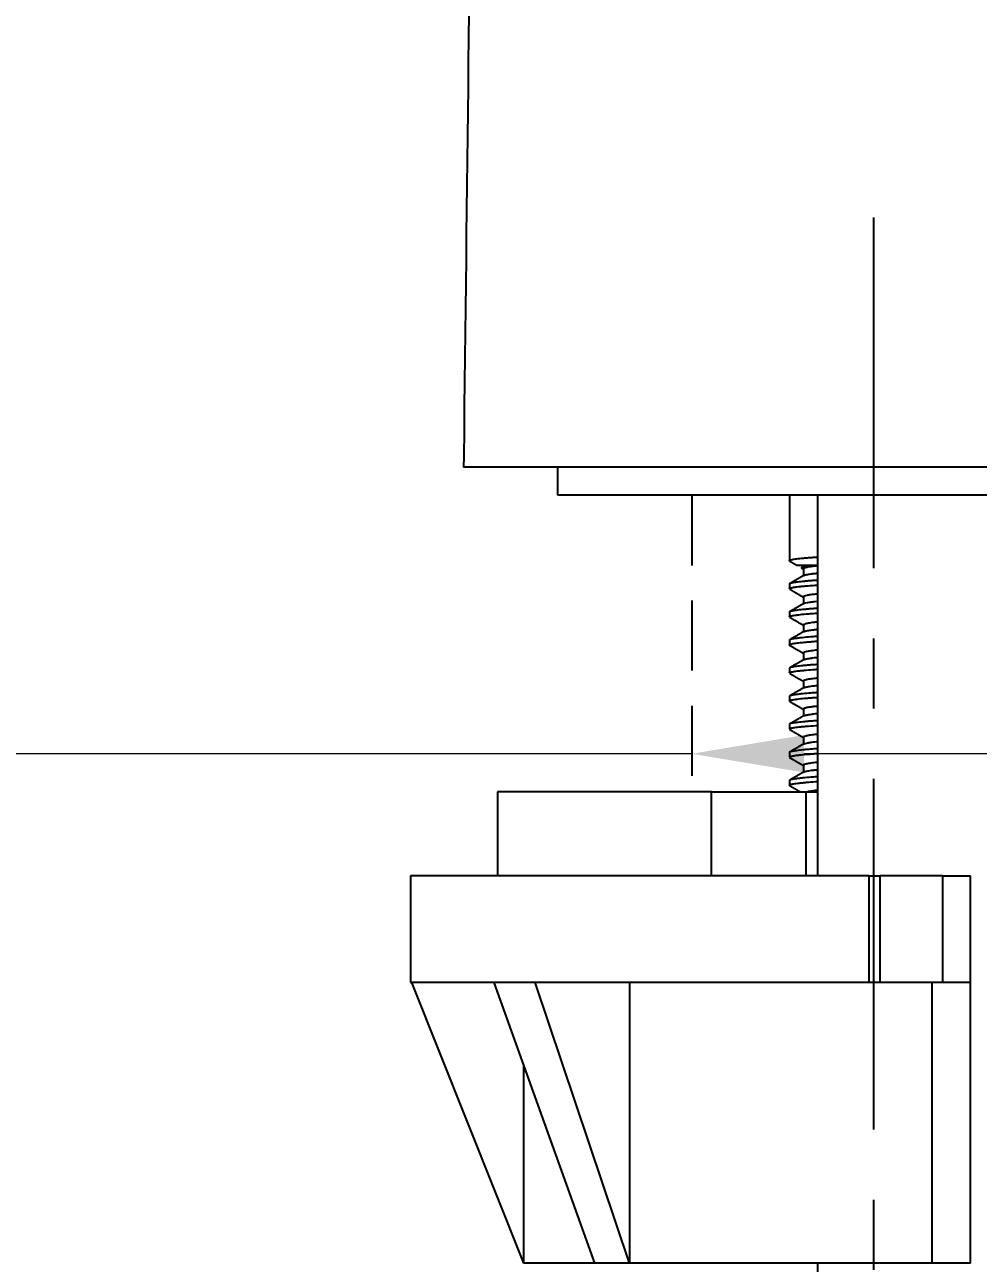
# Model space of a CAD drawing. Extents: x 0 to 790, y 0 to 579.
# Drawn here: x 169.1 to 203.06, y 229.59 to 273.71 of the extents above; entities that cross this region are included whole.
import ezdxf

# ---------------------------------------------------------------- set-up
doc = ezdxf.new("R2010")
doc.units = 0
doc.header["$LTSCALE"] = 10
doc.header["$MEASUREMENT"] = 0
doc.header["$PDMODE"] = 3
doc.header["$PDSIZE"] = -10
doc.linetypes.add('CENTER', pattern=[2, 1.25, -0.25, 0.25, -0.25])
doc.linetypes.add('HIDDEN', pattern=[0.375, 0.25, -0.125])
doc.layers.get('0').update_dxf_attribs({"linetype": 'CONTINUOUS'})
doc.layers.get('DEFPOINTS').update_dxf_attribs({"linetype": 'CONTINUOUS'})
doc.layers.add('1', color=7, linetype='CONTINUOUS')
doc.styles.add('Daelim Dimension', font='')
doc.styles.get('Daelim Dimension').set_extended_font_data('나눔고딕')
doc.dimstyles.new('DEFAULT', dxfattribs={"dimscale": 2, "dimtxt": 2, "dimasz": 2, "dimexe": 0, "dimexo": 2, "dimgap": 1, "dimtad": 1, "dimdec": 0, "dimzin": 9, "dimdsep": 46, "dimtxsty": 'Daelim Dimension', "dimcen": 0.5, "dimclrd": 5, "dimclre": 5, "dimclrt": 256, "dimadec": 1, "dimazin": 0, "dimtfac": 1, "dimtdec": 0, "dimtix": 1, "dimtmove": 0, "dimatfit": 3, "dimfxl": 1, "dimtolj": 1, "dimtzin": 1, "dimlwd": 9, "dimlwe": 9, "dimarcsym": 0})

# ---------------------------------------------------------------- blocks, each defined once
blk = doc.blocks.new('*D0')
at = {"color": 5, "lineweight": 9, "ltscale": 0.5, "transparency": 16777216}
for p, q in [((192.859, 247.741), (80.16, 247.741)), ((192.859, 247.617), (192.859, 247.741)), ((223.859, 247.741), (196.859, 247.741)), ((227.859, 247.672), (227.859, 247.741))]:
    blk.add_line(p, q, dxfattribs=at)
at = {"color": 5, "ltscale": 0.5, "transparency": 16777216}
for points in [[(196.859, 248.408), (196.859, 247.075), (192.859, 247.741)], [(223.859, 248.408), (223.859, 247.075), (227.859, 247.741)]]:
    blk.add_solid(points, dxfattribs=at)
at = {"layer": 'DEFPOINTS', "color": 0, "ltscale": 0.5, "transparency": 16777216}
for p in [(192.859, 251.617), (227.859, 251.672), (227.859, 247.741)]:
    blk.add_point(p, dxfattribs=at)
at = {"color": 7, "lineweight": -3, "ltscale": 0.5, "transparency": 16777216, "insert": (124.348, 256.379), "char_height": 10, "attachment_point": 5, "style": 'Daelim Dimension'}
blk.add_mtext('\\A1;설치구멍 %%C35', dxfattribs=at)

msp = doc.modelspace()

# ---------------------------------------------------------------- linework, layer by layer
at = {"color": 1, "linetype": 'CENTER'}
msp.add_line((199.338, 266.851), (199.338, 193.954), dxfattribs=at)
at = {"color": 7, "linetype": 'HIDDEN', "lineweight": -3}
msp.add_line((192.859, 256.954), (192.859, 246.28), dxfattribs=at)
at = {"layer": '1', "color": 7, "linetype": 'Continuous', "lineweight": -3}
for p, q in [((188.088, 256.954), (188.088, 257.954)), ((232.588, 256.954), (188.088, 256.954)), ((196.338, 256.954), (196.338, 254.619)), ((197.338, 256.953), (197.338, 243.39)), ((196.838, 254.454), (196.776, 254.392)), ((196.838, 254.331), (196.838, 254.085)), ((196.338, 253.788), (196.338, 253.62)), ((196.838, 253.331), (196.838, 253.085)), ((196.338, 252.787), (196.338, 252.62)), ((196.838, 252.331), (196.838, 252.085)), ((196.338, 251.787), (196.338, 251.619)), ((196.838, 251.331), (196.838, 251.085)), ((196.338, 250.788), (196.338, 250.62)), ((196.838, 250.331), (196.838, 250.085)), ((196.338, 249.787), (196.338, 249.619)), ((196.838, 249.331), (196.838, 249.085)), ((196.338, 248.788), (196.338, 248.62)), ((196.838, 248.33), (196.838, 248.085)), ((196.338, 247.787), (196.338, 247.62)), ((196.838, 247.331), (196.838, 247.085)), ((196.338, 246.788), (196.338, 246.619)), ((185.938, 246.39), (185.938, 243.39)), ((193.56, 246.39), (185.938, 246.39)), ((193.56, 246.39), (196.938, 246.39)), ((193.56, 243.39), (193.56, 246.39)), ((196.938, 246.39), (197.338, 246.39)), ((196.938, 243.39), (196.938, 246.39)), ((182.838, 243.39), (182.838, 239.59)), ((199.17, 243.39), (182.838, 243.39)), ((199.17, 243.39), (199.577, 243.39)), ((199.17, 243.39), (199.17, 239.59)), ((201.792, 243.39), (199.577, 243.39)), ((199.577, 239.59), (199.577, 243.39)), ((201.792, 243.39), (202.792, 243.39)), ((201.792, 243.39), (201.792, 239.59)), ((202.792, 239.59), (202.792, 243.39)), ((182.838, 239.59), (182.877, 239.59)), ((182.877, 239.59), (186.871, 229.59)), ((185.807, 239.59), (182.877, 239.59)), ((185.806, 239.588), (189.39, 229.59)), ((187.287, 239.59), (185.824, 239.59)), ((190.64, 229.59), (187.287, 239.59)), ((199.17, 239.59), (187.287, 239.59)), ((190.64, 239.59), (190.64, 229.59)), ((199.577, 239.59), (199.17, 239.59)), ((201.792, 239.59), (199.577, 239.59)), ((201.412, 239.59), (201.412, 229.59)), ((202.792, 239.59), (201.792, 239.59)), ((202.792, 229.59), (202.792, 239.59)), ((186.871, 236.617), (186.871, 229.59)), ((189.39, 229.59), (186.871, 229.59)), ((190.64, 229.59), (189.39, 229.59)), ((201.412, 229.59), (190.64, 229.59)), ((197.338, 229.59), (197.338, 225.01)), ((202.792, 229.59), (201.412, 229.59))]:
    msp.add_line(p, q, dxfattribs=at)
msp.add_ellipse((209.731, 172.541), major_axis=(-24.035, 67.007), ratio=0.179914, start_param=6.272626, end_param=6.273977, dxfattribs=at)
for points, degree in [([(185.391, 314.411), (185.173, 295.726), (184.955, 277.041), (184.736, 258.357)], 3), ([(184.738, 258.453), (184.735, 258.203), (184.732, 257.954)], 2), ([(196.345, 254.608), (196.479, 254.53), (196.612, 254.453)], 2), ([(196.763, 254.365), (196.838, 254.322)], 1), ([(196.855, 254.095), (196.597, 253.946), (196.34, 253.797)], 2), ([(196.343, 253.609), (196.59, 253.466), (196.838, 253.322)], 2), ([(196.86, 253.098), (196.603, 252.949), (196.345, 252.8)], 2), ([(196.341, 252.61), (196.589, 252.466), (196.838, 252.322)], 2), ([(196.855, 252.096), (196.598, 251.946), (196.341, 251.797)], 2), ([(196.345, 251.608), (196.592, 251.465), (196.838, 251.322)], 2), ([(196.858, 251.097), (196.601, 250.948), (196.343, 250.799)], 2), ([(196.34, 250.611), (196.589, 250.466), (196.838, 250.322)], 2), ([(196.857, 250.096), (196.6, 249.947), (196.342, 249.798)], 2), ([(196.346, 249.607), (196.592, 249.465), (196.838, 249.322)], 2), ([(196.856, 249.096), (196.599, 248.947), (196.341, 248.797)], 2), ([(196.34, 248.611), (196.589, 248.466), (196.838, 248.322)], 2), ([(196.859, 248.098), (196.602, 247.948), (196.345, 247.799)], 2), ([(196.345, 247.608), (196.592, 247.465), (196.838, 247.322)], 2), ([(196.855, 247.095), (196.598, 246.946), (196.34, 246.797)], 2), ([(196.341, 246.61), (196.531, 246.5), (196.721, 246.39)], 2)]:
    msp.add_open_spline(points, degree=degree, dxfattribs=at)
for points, knots in [([(210.338, 257.954), (209.915, 257.954), (209.073, 257.954), (208.238, 257.954), (206.991, 257.954), (206.166, 257.954), (204.53, 257.954), (203.719, 257.954), (202.714, 257.954), (202.413, 257.954), (202.113, 257.954), (201.913, 257.954), (201.814, 257.954), (201.316, 257.954), (200.531, 257.954), (199.384, 257.954), (198.64, 257.954), (197.537, 257.954), (196.822, 257.954), (195.778, 257.954), (195.435, 257.954), (194.929, 257.954), (194.761, 257.954), (194.511, 257.954), (194.429, 257.954), (194.263, 257.954), (194.181, 257.954), (193.447, 257.954), (192.826, 257.954), (191.646, 257.954), (191.086, 257.954), (190.028, 257.954), (189.529, 257.954), (188.944, 257.954), (188.829, 257.954), (188.659, 257.954), (188.603, 257.954), (188.492, 257.954), (188.218, 257.954), (187.959, 257.954), (187.366, 257.954), (187.009, 257.954), (186.37, 257.954), (186.088, 257.954), (185.723, 257.954), (185.61, 257.954), (185.456, 257.954), (185.408, 257.954), (185.315, 257.954), (185.271, 257.954), (185.064, 257.954), (184.94, 257.954), (184.816, 257.954), (184.753, 257.954), (184.732, 257.954), (184.732, 257.954)], [0, 0, 0, 0, 0.03125, 0.0625, 0.0625, 0.125, 0.125, 0.1875, 0.1875, 0.203125, 0.210938, 0.210938, 0.21875, 0.21875, 0.25, 0.28125, 0.3125, 0.3125, 0.375, 0.375, 0.40625, 0.40625, 0.421875, 0.421875, 0.429688, 0.429688, 0.4375, 0.4375, 0.5, 0.5, 0.5625, 0.5625, 0.625, 0.625, 0.640625, 0.640625, 0.648437, 0.648437, 0.65625, 0.6875, 0.6875, 0.75, 0.75, 0.8125, 0.8125, 0.84375, 0.84375, 0.859375, 0.859375, 0.875, 0.875, 0.9375, 0.9375, 0.96875, 1, 1, 1, 1]), ([(196.338, 254.619), (196.338, 254.62), (196.338, 254.62), (196.339, 254.626), (196.344, 254.63), (196.367, 254.644), (196.396, 254.653), (196.448, 254.664), (196.46, 254.667), (196.484, 254.671), (196.497, 254.673), (196.538, 254.68), (196.569, 254.684), (196.669, 254.697), (196.748, 254.705), (196.862, 254.716), (196.886, 254.718), (196.934, 254.722), (196.959, 254.724), (197.036, 254.73), (197.089, 254.735), (197.198, 254.743), (197.253, 254.747), (197.31, 254.751)], [0, 0, 0, 0, 0.017815, 0.017815, 0.116522, 0.116522, 0.313936, 0.313936, 0.36329, 0.36329, 0.412643, 0.412643, 0.51135, 0.51135, 0.708764, 0.708764, 0.758118, 0.758118, 0.807471, 0.807471, 0.906179, 0.906179, 1, 1, 1, 1]), ([(196.352, 254.604), (196.349, 254.605), (196.347, 254.607), (196.343, 254.61), (196.342, 254.611), (196.34, 254.612)], [0, 0, 0, 0, 0.560519, 0.560519, 1, 1, 1, 1]), ([(197.325, 254.454), (197.323, 254.454), (197.321, 254.454), (197.284, 254.454), (197.249, 254.454), (197.199, 254.454), (197.182, 254.454), (197.15, 254.454), (197.134, 254.454), (197.056, 254.454), (196.999, 254.454), (196.897, 254.454), (196.852, 254.454), (196.791, 254.454), (196.772, 254.454), (196.738, 254.454), (196.722, 254.454), (196.679, 254.454), (196.657, 254.454), (196.625, 254.454), (196.615, 254.454), (196.611, 254.454), (196.611, 254.454), (196.611, 254.454), (196.611, 254.454), (196.611, 254.454)], [0, 0, 0, 0, 0.00382, 0.00382, 0.081783, 0.081783, 0.120765, 0.120765, 0.159747, 0.159747, 0.315673, 0.315673, 0.4716, 0.4716, 0.549563, 0.549563, 0.627526, 0.627526, 0.783453, 0.783453, 0.939379, 0.939379, 0.978361, 0.978361, 1, 1, 1, 1]), ([(196.759, 254.375), (196.763, 254.379), (196.77, 254.382), (196.792, 254.388), (196.804, 254.391), (196.828, 254.396), (196.836, 254.397), (196.855, 254.4), (196.865, 254.402), (196.919, 254.409), (196.973, 254.415), (197.07, 254.423), (197.105, 254.426), (197.161, 254.43), (197.181, 254.431), (197.221, 254.434), (197.242, 254.435), (197.285, 254.438), (197.307, 254.44), (197.329, 254.441)], [0, 0, 0, 0, 0.154201, 0.154201, 0.284324, 0.284324, 0.349385, 0.349385, 0.414447, 0.414447, 0.674693, 0.674693, 0.804816, 0.804816, 0.869877, 0.869877, 0.934939, 0.934939, 1, 1, 1, 1]), ([(197.321, 254.432), (197.31, 254.431), (197.299, 254.43), (197.249, 254.424), (197.212, 254.42), (197.16, 254.414), (197.143, 254.412), (197.111, 254.407), (197.096, 254.405), (197.022, 254.394), (196.974, 254.386), (196.917, 254.372), (196.901, 254.368), (196.88, 254.361), (196.874, 254.359), (196.863, 254.354), (196.859, 254.352), (196.843, 254.343), (196.837, 254.336), (196.838, 254.33)], [0, 0, 0, 0, 0.035124, 0.035124, 0.164257, 0.164257, 0.228823, 0.228823, 0.293389, 0.293389, 0.551655, 0.551655, 0.680787, 0.680787, 0.745354, 0.745354, 0.80992, 0.80992, 1, 1, 1, 1]), ([(196.85, 254.092), (196.856, 254.096), (196.865, 254.1), (196.883, 254.107), (196.89, 254.109), (196.905, 254.113), (196.913, 254.115), (196.958, 254.126), (197.003, 254.134), (197.087, 254.147), (197.133, 254.154), (197.185, 254.16), (197.221, 254.165), (197.239, 254.167), (197.277, 254.172), (197.295, 254.174), (197.314, 254.176)], [0, 0, 0, 0, 0.152228, 0.152228, 0.22958, 0.22958, 0.306931, 0.306931, 0.616337, 0.616337, 0.77104, 0.848392, 0.848392, 0.925743, 0.925743, 1, 1, 1, 1]), ([(196.338, 253.619), (196.337, 253.627), (196.349, 253.636), (196.387, 253.649), (196.402, 253.654), (196.431, 253.661), (196.441, 253.663), (196.463, 253.667), (196.475, 253.669), (196.538, 253.68), (196.6, 253.689), (196.711, 253.701), (196.751, 253.706), (196.816, 253.712), (196.838, 253.714), (196.884, 253.718), (196.907, 253.72), (197.028, 253.73), (197.133, 253.738), (197.267, 253.748), (197.286, 253.75), (197.305, 253.751)], [0, 0, 0, 0, 0.192546, 0.192546, 0.289596, 0.289596, 0.338121, 0.338121, 0.386646, 0.386646, 0.580745, 0.580745, 0.677795, 0.677795, 0.72632, 0.72632, 0.774845, 0.774845, 0.968944, 0.968944, 1, 1, 1, 1]), ([(197.307, 253.92), (197.292, 253.919), (197.278, 253.918), (197.205, 253.912), (197.149, 253.908), (197.082, 253.902), (197.068, 253.901), (197.042, 253.899), (197.003, 253.896), (196.966, 253.892), (196.893, 253.886), (196.847, 253.881), (196.718, 253.868), (196.643, 253.859), (196.564, 253.848), (196.549, 253.846), (196.52, 253.842), (196.506, 253.84), (196.468, 253.834), (196.445, 253.829), (196.387, 253.817), (196.361, 253.809), (196.344, 253.799), (196.342, 253.797), (196.338, 253.793), (196.338, 253.791), (196.338, 253.788), (196.338, 253.788), (196.338, 253.788)], [0, 0, 0, 0, 0.024068, 0.024068, 0.121118, 0.121118, 0.145381, 0.145381, 0.169643, 0.218168, 0.218168, 0.315218, 0.315218, 0.509317, 0.509317, 0.557842, 0.557842, 0.606367, 0.606367, 0.703417, 0.703417, 0.897516, 0.897516, 0.946041, 0.946041, 0.994566, 0.994566, 1, 1, 1, 1]), ([(197.313, 253.431), (197.249, 253.424), (197.191, 253.418), (197.106, 253.407), (197.076, 253.402), (197.035, 253.396), (197.022, 253.394), (196.997, 253.389), (196.985, 253.387), (196.929, 253.376), (196.895, 253.367), (196.861, 253.353), (196.853, 253.349), (196.844, 253.342), (196.842, 253.34), (196.839, 253.335), (196.838, 253.333), (196.838, 253.331), (196.838, 253.33), (196.838, 253.33)], [0, 0, 0, 0, 0.208336, 0.208336, 0.338545, 0.338545, 0.403649, 0.403649, 0.468754, 0.468754, 0.729173, 0.729173, 0.859382, 0.859382, 0.924487, 0.924487, 0.989591, 0.989591, 1, 1, 1, 1]), ([(197.306, 252.919), (197.293, 252.918), (197.279, 252.917), (197.207, 252.912), (197.152, 252.908), (197.045, 252.899), (196.994, 252.895), (196.921, 252.888), (196.897, 252.886), (196.851, 252.881), (196.829, 252.879), (196.72, 252.868), (196.645, 252.859), (196.518, 252.842), (196.466, 252.834), (196.388, 252.817), (196.361, 252.809), (196.341, 252.797), (196.338, 252.793), (196.338, 252.788), (196.338, 252.788), (196.338, 252.788)], [0, 0, 0, 0, 0.022515, 0.022515, 0.119565, 0.119565, 0.216615, 0.216615, 0.26514, 0.26514, 0.313664, 0.313664, 0.507764, 0.507764, 0.701863, 0.701863, 0.895962, 0.895962, 0.993012, 0.993012, 1, 1, 1, 1]), ([(196.853, 253.094), (196.853, 253.094), (196.854, 253.095), (196.859, 253.097), (196.863, 253.099), (196.89, 253.11), (196.923, 253.118), (196.987, 253.131), (197.011, 253.135), (197.052, 253.141), (197.066, 253.144), (197.096, 253.148), (197.111, 253.15), (197.18, 253.16), (197.24, 253.167), (197.307, 253.175)], [0, 0, 0, 0, 0.014669, 0.014669, 0.094388, 0.094388, 0.413266, 0.413266, 0.572704, 0.572704, 0.652424, 0.652424, 0.732143, 0.732143, 1, 1, 1, 1]), ([(196.338, 252.619), (196.337, 252.623), (196.34, 252.627), (196.348, 252.633), (196.35, 252.634), (196.354, 252.636), (196.356, 252.637), (196.363, 252.641), (196.369, 252.643), (196.401, 252.654), (196.439, 252.663), (196.514, 252.676), (196.542, 252.681), (196.589, 252.687), (196.606, 252.689), (196.64, 252.693), (196.659, 252.695), (196.752, 252.706), (196.837, 252.714), (196.981, 252.726), (197.032, 252.73), (197.112, 252.737), (197.139, 252.739), (197.195, 252.743), (197.224, 252.745), (197.274, 252.749), (197.296, 252.75), (197.318, 252.752)], [0, 0, 0, 0, 0.096451, 0.096451, 0.120563, 0.120563, 0.144676, 0.144676, 0.192901, 0.192901, 0.385802, 0.385802, 0.482253, 0.482253, 0.530478, 0.530478, 0.578704, 0.578704, 0.771605, 0.771605, 0.868056, 0.868056, 0.916281, 0.916281, 0.964506, 0.964506, 1, 1, 1, 1]), ([(197.314, 252.431), (197.294, 252.429), (197.275, 252.427), (197.237, 252.423), (197.219, 252.421), (197.129, 252.41), (197.068, 252.402), (196.992, 252.389), (196.958, 252.382), (196.93, 252.375), (196.912, 252.371), (196.904, 252.368), (196.867, 252.357), (196.849, 252.348), (196.839, 252.336), (196.837, 252.333), (196.838, 252.33)], [0, 0, 0, 0, 0.064063, 0.064063, 0.129168, 0.129168, 0.389586, 0.389586, 0.519795, 0.584899, 0.584899, 0.650004, 0.650004, 0.910422, 0.910422, 1, 1, 1, 1]), ([(196.85, 252.092), (196.86, 252.099), (196.875, 252.105), (196.904, 252.113), (196.913, 252.115), (196.93, 252.119), (196.94, 252.121), (196.97, 252.127), (196.993, 252.132), (197.069, 252.145), (197.13, 252.153), (197.219, 252.165), (197.237, 252.167), (197.275, 252.171), (197.295, 252.174), (197.318, 252.176), (197.321, 252.177), (197.324, 252.177)], [0, 0, 0, 0, 0.223039, 0.223039, 0.299632, 0.299632, 0.376226, 0.376226, 0.529412, 0.529412, 0.835784, 0.835784, 0.912378, 0.912378, 0.988971, 0.988971, 1, 1, 1, 1]), ([(196.354, 251.603), (196.352, 251.604), (196.35, 251.605), (196.344, 251.608), (196.342, 251.61), (196.338, 251.615), (196.338, 251.617), (196.337, 251.627), (196.35, 251.636), (196.388, 251.65), (196.404, 251.654), (196.433, 251.661), (196.443, 251.663), (196.466, 251.668), (196.478, 251.67), (196.542, 251.681), (196.605, 251.689), (196.753, 251.706), (196.839, 251.714), (196.961, 251.724), (196.986, 251.727), (197.037, 251.731), (197.063, 251.733), (197.143, 251.739), (197.198, 251.743), (197.273, 251.749), (197.289, 251.75), (197.306, 251.751)], [0, 0, 0, 0, 0.025552, 0.025552, 0.068715, 0.068715, 0.111878, 0.111878, 0.28453, 0.28453, 0.370856, 0.370856, 0.414019, 0.414019, 0.457182, 0.457182, 0.629834, 0.629834, 0.802486, 0.802486, 0.845649, 0.845649, 0.888812, 0.888812, 0.975138, 0.975138, 1, 1, 1, 1]), ([(197.32, 251.92), (197.303, 251.919), (197.286, 251.918), (197.241, 251.915), (197.212, 251.912), (197.155, 251.908), (197.128, 251.906), (196.993, 251.895), (196.896, 251.886), (196.767, 251.873), (196.726, 251.868), (196.669, 251.862), (196.651, 251.859), (196.616, 251.855), (196.599, 251.853), (196.519, 251.842), (196.467, 251.834), (196.409, 251.822), (196.392, 251.818), (196.372, 251.812), (196.366, 251.81), (196.356, 251.806), (196.352, 251.804), (196.342, 251.797), (196.338, 251.793), (196.338, 251.789), (196.338, 251.788), (196.338, 251.788)], [0, 0, 0, 0, 0.027006, 0.027006, 0.075232, 0.075232, 0.123457, 0.123457, 0.316358, 0.316358, 0.412808, 0.412808, 0.461034, 0.461034, 0.509259, 0.509259, 0.70216, 0.70216, 0.79861, 0.79861, 0.846836, 0.846836, 0.895061, 0.895061, 0.991511, 0.991511, 1, 1, 1, 1]), ([(197.306, 251.43), (197.293, 251.429), (197.281, 251.428), (197.231, 251.422), (197.195, 251.418), (197.127, 251.41), (197.096, 251.405), (197.01, 251.392), (196.916, 251.375), (196.865, 251.356), (196.848, 251.345), (196.845, 251.343), (196.84, 251.338), (196.839, 251.336), (196.838, 251.333), (196.838, 251.331), (196.838, 251.33)], [0, 0, 0, 0, 0.042017, 0.042017, 0.173319, 0.173319, 0.304622, 0.304622, 0.567227, 0.829832, 0.829832, 0.895484, 0.895484, 0.961135, 0.961135, 1, 1, 1, 1]), ([(196.851, 251.093), (196.852, 251.094), (196.853, 251.094), (196.858, 251.097), (196.863, 251.099), (196.874, 251.103), (196.88, 251.105), (196.9, 251.112), (196.916, 251.116), (196.972, 251.128), (197.02, 251.137), (197.094, 251.148), (197.109, 251.15), (197.141, 251.154), (197.158, 251.157), (197.209, 251.163), (197.246, 251.168), (197.293, 251.173), (197.301, 251.174), (197.309, 251.175)], [0, 0, 0, 0, 0.020199, 0.020199, 0.099114, 0.099114, 0.178028, 0.178028, 0.335857, 0.335857, 0.651514, 0.651514, 0.730428, 0.730428, 0.809343, 0.809343, 0.967171, 0.967171, 1, 1, 1, 1]), ([(197.308, 250.919), (197.237, 250.914), (197.17, 250.909), (197.051, 250.9), (197, 250.895), (196.901, 250.886), (196.855, 250.882), (196.725, 250.868), (196.649, 250.86), (196.553, 250.847), (196.524, 250.843), (196.485, 250.836), (196.473, 250.834), (196.45, 250.83), (196.439, 250.828), (196.39, 250.818), (196.363, 250.81), (196.342, 250.798), (196.338, 250.794), (196.338, 250.789), (196.338, 250.788), (196.338, 250.788)], [0, 0, 0, 0, 0.116459, 0.116459, 0.213509, 0.213509, 0.310558, 0.310558, 0.504657, 0.504657, 0.601706, 0.601706, 0.650231, 0.650231, 0.698756, 0.698756, 0.892855, 0.892855, 0.989904, 0.989904, 1, 1, 1, 1]), ([(196.338, 250.619), (196.338, 250.619), (196.338, 250.619), (196.338, 250.628), (196.35, 250.637), (196.38, 250.647), (196.383, 250.648), (196.39, 250.65), (196.402, 250.654), (196.415, 250.657), (196.444, 250.664), (196.467, 250.668), (196.543, 250.681), (196.606, 250.69), (196.7, 250.7), (196.719, 250.702), (196.76, 250.706), (196.823, 250.712), (196.891, 250.719), (197.036, 250.731), (197.142, 250.739), (197.282, 250.749), (197.306, 250.751), (197.33, 250.753)], [0, 0, 0, 0, 0.003071, 0.003071, 0.194788, 0.194788, 0.218753, 0.218753, 0.242718, 0.290647, 0.290647, 0.386506, 0.386506, 0.578223, 0.578223, 0.626152, 0.626152, 0.674081, 0.76994, 0.76994, 0.961657, 0.961657, 1, 1, 1, 1]), ([(197.33, 250.433), (197.314, 250.431), (197.297, 250.429), (197.262, 250.426), (197.243, 250.424), (197.188, 250.417), (197.154, 250.413), (197.06, 250.4), (197.006, 250.392), (196.952, 250.381), (196.942, 250.378), (196.924, 250.374), (196.915, 250.371), (196.891, 250.365), (196.878, 250.36), (196.847, 250.347), (196.837, 250.338), (196.838, 250.33)], [0, 0, 0, 0, 0.051743, 0.051743, 0.11578, 0.11578, 0.243855, 0.243855, 0.500005, 0.500005, 0.564043, 0.564043, 0.62808, 0.62808, 0.756155, 0.756155, 1, 1, 1, 1]), ([(197.331, 249.921), (197.313, 249.92), (197.294, 249.919), (197.217, 249.913), (197.161, 249.909), (197, 249.896), (196.902, 249.887), (196.793, 249.875), (196.772, 249.873), (196.731, 249.869), (196.711, 249.867), (196.654, 249.86), (196.619, 249.856), (196.523, 249.843), (196.471, 249.835), (196.421, 249.824), (196.412, 249.822), (196.395, 249.818), (196.387, 249.816), (196.367, 249.81), (196.346, 249.802), (196.338, 249.794), (196.338, 249.789), (196.338, 249.788), (196.338, 249.788)], [0, 0, 0, 0, 0.029908, 0.029908, 0.125767, 0.125767, 0.317485, 0.317485, 0.365415, 0.365415, 0.413344, 0.413344, 0.509203, 0.509203, 0.700921, 0.700921, 0.748851, 0.748851, 0.79678, 0.79678, 0.892639, 0.988498, 0.988498, 1, 1, 1, 1]), ([(196.338, 249.619), (196.338, 249.619), (196.338, 249.619), (196.338, 249.621), (196.338, 249.624), (196.342, 249.628), (196.344, 249.63), (196.354, 249.637), (196.364, 249.641), (196.403, 249.655), (196.442, 249.664), (196.506, 249.675), (196.52, 249.677), (196.541, 249.68), (196.549, 249.681), (196.564, 249.683), (196.603, 249.689), (196.646, 249.694), (196.759, 249.707), (196.844, 249.715), (196.966, 249.725), (196.991, 249.727), (197.042, 249.731), (197.068, 249.733), (197.149, 249.739), (197.205, 249.744), (197.278, 249.749), (197.293, 249.75), (197.308, 249.751)], [0, 0, 0, 0, 0.004659, 0.004659, 0.053184, 0.053184, 0.101708, 0.101708, 0.198758, 0.198758, 0.392857, 0.392857, 0.441382, 0.441382, 0.465645, 0.465645, 0.489907, 0.586957, 0.586957, 0.781056, 0.781056, 0.829581, 0.829581, 0.878106, 0.878106, 0.975155, 0.975155, 1, 1, 1, 1]), ([(196.85, 250.093), (196.857, 250.097), (196.865, 250.1), (196.888, 250.108), (196.903, 250.113), (196.929, 250.119), (196.939, 250.121), (196.959, 250.125), (196.97, 250.127), (197.027, 250.138), (197.128, 250.154), (197.26, 250.17), (197.325, 250.177)], [0, 0, 0, 0, 0.142158, 0.142158, 0.295344, 0.295344, 0.371937, 0.371937, 0.44853, 0.44853, 0.754902, 1, 1, 1, 1]), ([(197.308, 249.431), (197.264, 249.426), (197.222, 249.421), (197.167, 249.415), (197.15, 249.412), (197.117, 249.408), (197.102, 249.406), (197.057, 249.399), (197.03, 249.395), (196.956, 249.382), (196.918, 249.373), (196.883, 249.362), (196.877, 249.359), (196.865, 249.355), (196.86, 249.353), (196.848, 249.346), (196.842, 249.341), (196.838, 249.335), (196.838, 249.332), (196.838, 249.33)], [0, 0, 0, 0, 0.144959, 0.144959, 0.21061, 0.21061, 0.276262, 0.276262, 0.407564, 0.407564, 0.67017, 0.67017, 0.735821, 0.735821, 0.801472, 0.801472, 0.932775, 0.932775, 1, 1, 1, 1]), ([(197.31, 248.92), (197.241, 248.915), (197.175, 248.91), (197.084, 248.902), (197.057, 248.9), (197.005, 248.896), (196.98, 248.893), (196.907, 248.887), (196.861, 248.882), (196.73, 248.869), (196.654, 248.86), (196.573, 248.85), (196.557, 248.847), (196.528, 248.843), (196.514, 248.841), (196.475, 248.835), (196.452, 248.831), (196.392, 248.818), (196.364, 248.811), (196.346, 248.8), (196.343, 248.798), (196.34, 248.795), (196.339, 248.794), (196.338, 248.792), (196.338, 248.79), (196.338, 248.789), (196.338, 248.788)], [0, 0, 0, 0, 0.113354, 0.113354, 0.16188, 0.16188, 0.210405, 0.210405, 0.307455, 0.307455, 0.501555, 0.501555, 0.55008, 0.55008, 0.598605, 0.598605, 0.695655, 0.695655, 0.889755, 0.889755, 0.93828, 0.93828, 0.962542, 0.962542, 0.986805, 1, 1, 1, 1]), ([(196.85, 249.093), (196.855, 249.095), (196.861, 249.098), (196.873, 249.103), (196.879, 249.105), (196.892, 249.109), (196.9, 249.111), (196.94, 249.122), (196.983, 249.13), (197.063, 249.143), (197.106, 249.15), (197.156, 249.156), (197.19, 249.161), (197.208, 249.163), (197.253, 249.169), (197.282, 249.172), (197.311, 249.175)], [0, 0, 0, 0, 0.103751, 0.103751, 0.181876, 0.181876, 0.260001, 0.260001, 0.572501, 0.572501, 0.72875, 0.806875, 0.806875, 0.885, 0.885, 1, 1, 1, 1]), ([(196.338, 248.619), (196.338, 248.619), (196.338, 248.619), (196.338, 248.628), (196.352, 248.637), (196.384, 248.648), (196.392, 248.651), (196.408, 248.655), (196.417, 248.657), (196.447, 248.664), (196.47, 248.669), (196.547, 248.682), (196.61, 248.69), (196.723, 248.703), (196.763, 248.707), (196.818, 248.712), (196.829, 248.713), (196.851, 248.715), (196.886, 248.718), (196.921, 248.721), (197.043, 248.731), (197.149, 248.739), (197.279, 248.749), (197.294, 248.75), (197.308, 248.751)], [0, 0, 0, 0, 0.006211, 0.006211, 0.20031, 0.20031, 0.248835, 0.248835, 0.29736, 0.29736, 0.39441, 0.39441, 0.588509, 0.588509, 0.685559, 0.685559, 0.709821, 0.709821, 0.734084, 0.782609, 0.782609, 0.976708, 0.976708, 1, 1, 1, 1]), ([(197.315, 248.431), (197.293, 248.429), (197.271, 248.427), (197.175, 248.416), (197.109, 248.408), (197.04, 248.397), (197.027, 248.395), (197.001, 248.39), (196.989, 248.388), (196.955, 248.381), (196.935, 248.377), (196.884, 248.363), (196.86, 248.354), (196.845, 248.343), (196.842, 248.341), (196.839, 248.336), (196.838, 248.334), (196.838, 248.331), (196.838, 248.331), (196.838, 248.33)], [0, 0, 0, 0, 0.072917, 0.072917, 0.333334, 0.333334, 0.398439, 0.398439, 0.463543, 0.463543, 0.593752, 0.593752, 0.85417, 0.85417, 0.919274, 0.919274, 0.984378, 0.984378, 1, 1, 1, 1]), ([(196.852, 248.094), (196.854, 248.095), (196.857, 248.096), (196.879, 248.106), (196.908, 248.114), (196.968, 248.127), (196.991, 248.131), (197.029, 248.138), (197.042, 248.14), (197.07, 248.144), (197.085, 248.147), (197.161, 248.158), (197.231, 248.166), (197.311, 248.175)], [0, 0, 0, 0, 0.053034, 0.053034, 0.368689, 0.368689, 0.526517, 0.526517, 0.605431, 0.605431, 0.684345, 0.684345, 1, 1, 1, 1]), ([(197.309, 247.92), (197.241, 247.915), (197.176, 247.91), (197.06, 247.9), (197.009, 247.896), (196.935, 247.889), (196.911, 247.887), (196.865, 247.883), (196.842, 247.88), (196.731, 247.869), (196.655, 247.86), (196.526, 247.843), (196.474, 247.835), (196.428, 247.826), (196.423, 247.825), (196.414, 247.823), (196.4, 247.82), (196.389, 247.817), (196.368, 247.811), (196.347, 247.803), (196.339, 247.794), (196.338, 247.789), (196.338, 247.788), (196.338, 247.787)], [0, 0, 0, 0, 0.111111, 0.111111, 0.207562, 0.207562, 0.255787, 0.255787, 0.304012, 0.304012, 0.496913, 0.496913, 0.689815, 0.689815, 0.713927, 0.713927, 0.73804, 0.786265, 0.786265, 0.882716, 0.979166, 0.979166, 1, 1, 1, 1]), ([(196.338, 247.619), (196.338, 247.619), (196.338, 247.619), (196.338, 247.624), (196.342, 247.628), (196.352, 247.635), (196.356, 247.637), (196.366, 247.642), (196.372, 247.644), (196.406, 247.655), (196.445, 247.664), (196.522, 247.677), (196.551, 247.682), (196.599, 247.688), (196.616, 247.69), (196.651, 247.695), (196.669, 247.697), (196.764, 247.707), (196.85, 247.715), (196.996, 247.727), (197.047, 247.731), (197.128, 247.738), (197.155, 247.74), (197.198, 247.743), (197.212, 247.744), (197.241, 247.746), (197.255, 247.747), (197.287, 247.75), (197.304, 247.751), (197.321, 247.752)], [0, 0, 0, 0, 0.007716, 0.007716, 0.104167, 0.104167, 0.152392, 0.152392, 0.200617, 0.200617, 0.393519, 0.393519, 0.489969, 0.489969, 0.538194, 0.538194, 0.58642, 0.58642, 0.779321, 0.779321, 0.875771, 0.875771, 0.923997, 0.923997, 0.948109, 0.948109, 0.972222, 0.972222, 1, 1, 1, 1]), ([(197.316, 247.431), (197.278, 247.427), (197.242, 247.423), (197.171, 247.415), (197.138, 247.411), (197.045, 247.398), (196.994, 247.389), (196.933, 247.376), (196.915, 247.372), (196.892, 247.365), (196.885, 247.362), (196.872, 247.358), (196.867, 247.356), (196.846, 247.346), (196.837, 247.338), (196.838, 247.33)], [0, 0, 0, 0, 0.123959, 0.123959, 0.254167, 0.254167, 0.514585, 0.514585, 0.644793, 0.644793, 0.709897, 0.709897, 0.775002, 0.775002, 1, 1, 1, 1]), ([(196.849, 247.092), (196.857, 247.097), (196.869, 247.102), (196.892, 247.109), (196.899, 247.111), (196.915, 247.115), (196.924, 247.118), (196.952, 247.124), (196.973, 247.128), (197.045, 247.141), (197.103, 247.15), (197.188, 247.161), (197.206, 247.163), (197.243, 247.167), (197.262, 247.17), (197.294, 247.174), (197.307, 247.175), (197.32, 247.176)], [0, 0, 0, 0, 0.183824, 0.183824, 0.260417, 0.260417, 0.33701, 0.33701, 0.490197, 0.490197, 0.796569, 0.796569, 0.873162, 0.873162, 0.949756, 0.949756, 1, 1, 1, 1]), ([(196.35, 246.605), (196.348, 246.606), (196.347, 246.607), (196.343, 246.609), (196.341, 246.612), (196.338, 246.616), (196.337, 246.618), (196.339, 246.629), (196.353, 246.638), (196.393, 246.651), (196.409, 246.656), (196.439, 246.662), (196.45, 246.665), (196.473, 246.669), (196.485, 246.671), (196.55, 246.682), (196.614, 246.691), (196.728, 246.703), (196.768, 246.707), (196.833, 246.713), (196.856, 246.715), (196.902, 246.719), (196.926, 246.722), (197.049, 246.732), (197.157, 246.74), (197.281, 246.749), (197.29, 246.75), (197.298, 246.751)], [0, 0, 0, 0, 0.016244, 0.016244, 0.060382, 0.060382, 0.104521, 0.104521, 0.281074, 0.281074, 0.369351, 0.369351, 0.413489, 0.413489, 0.457628, 0.457628, 0.634181, 0.634181, 0.722458, 0.722458, 0.766596, 0.766596, 0.810735, 0.810735, 0.987288, 0.987288, 1, 1, 1, 1]), ([(197.311, 246.92), (197.303, 246.919), (197.295, 246.919), (197.258, 246.916), (197.229, 246.914), (197.172, 246.909), (197.144, 246.907), (197.008, 246.896), (196.91, 246.887), (196.779, 246.874), (196.738, 246.87), (196.68, 246.863), (196.662, 246.861), (196.635, 246.858), (196.626, 246.856), (196.609, 246.854), (196.601, 246.853), (196.527, 246.844), (196.475, 246.835), (196.414, 246.823), (196.397, 246.819), (196.376, 246.813), (196.37, 246.811), (196.359, 246.807), (196.354, 246.805), (196.343, 246.799), (196.339, 246.794), (196.338, 246.789), (196.338, 246.789), (196.338, 246.788)], [0, 0, 0, 0, 0.013199, 0.013199, 0.061723, 0.061723, 0.110248, 0.110248, 0.304347, 0.304347, 0.401396, 0.401396, 0.449921, 0.449921, 0.474183, 0.474183, 0.498445, 0.498445, 0.692544, 0.692544, 0.789593, 0.789593, 0.838118, 0.838118, 0.886643, 0.886643, 0.983692, 0.983692, 1, 1, 1, 1]), ([(197.308, 246.431), (197.258, 246.425), (197.21, 246.42), (197.133, 246.41), (197.102, 246.406), (197.058, 246.4), (197.044, 246.397), (197.02, 246.393), (197.009, 246.392), (196.999, 246.39)], [0, 0, 0, 0, 0.4, 0.4, 0.7125, 0.7125, 0.86875, 0.86875, 1, 1, 1, 1])]:
    msp.add_open_spline(points, degree=3, knots=knots, dxfattribs=at)

# ---------------------------------------------------------------- dimensions: what is measured, and where the dimension line sits
at = {"color": 7, "lineweight": -3, "ltscale": 0.5}
dim = msp.add_linear_dim(base=(227.859, 247.741), p1=(192.859, 251.617), p2=(227.859, 251.672), text='설치구멍 %%C<>', dimstyle='DEFAULT', override={"dimtxt": 5, "dimclrd": 5, "dimclre": 5, "dimclrt": 7}, dxfattribs=at)
dim.commit()
dim.dimension.update_dxf_attribs({"geometry": '*D0', "text_midpoint": (124.348, 247.741), "dimtype": 128})

doc.saveas('drawing.dxf')
